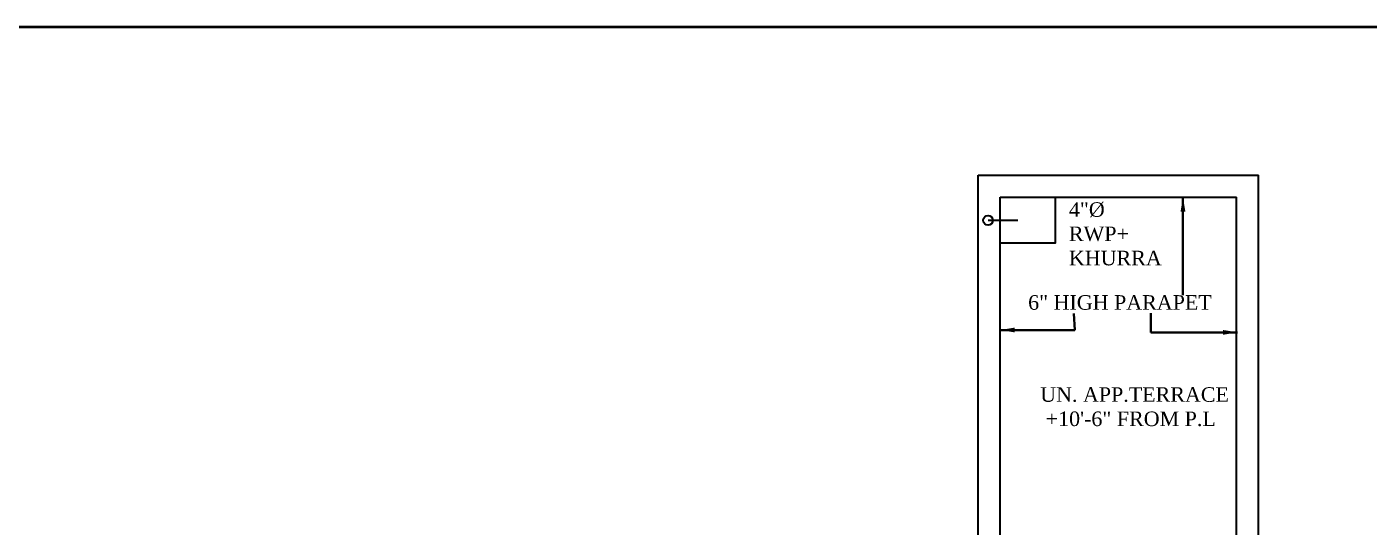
# Model space of a CAD drawing. Header units: feet. Extents: x 37458 to 42412, y -3338 to -325.
# Drawn here: x 38100 to 38653, y -532 to -325 of the extents above; entities that cross this region are included whole.
import ezdxf

# ---------------------------------------------------------------- set-up
doc = ezdxf.new("R2010")
doc.units = ezdxf.units.FT
doc.header["$MEASUREMENT"] = 0
for name, color, linetype, lineweight in [('B WALL', 203, 'Continuous', 25), ('dimensiom', 35, 'Continuous', 25), ('SEAL', 102, 'Continuous', 35), ('Sewer', 30, 'Continuous', 25), ('TEXT', 7, 'Continuous', 30)]:
    doc.layers.add(name, color=color, linetype=linetype, lineweight=lineweight)
doc.styles.add("4''", font='romai___.ttf', dxfattribs={"height": 7})
doc.styles.get("Standard").update_dxf_attribs({"font": 'times.ttf', "height": 6})
doc.dimstyles.new('arrow', dxfattribs={"dimtxt": 6, "dimasz": 4, "dimexe": 3, "dimexo": 6, "dimgap": 0, "dimtad": 1, "dimzin": 3, "dimdsep": 46, "dimlunit": 4, "dimtxsty": 'Standard', "dimblk": 'OBLIQUE', "dimcen": 12, "dimclrd": 7, "dimclre": 256, "dimclrt": 7, "dimadec": 0, "dimazin": 0, "dimtfac": 1, "dimtofl": 0, "dimtmove": 0, "dimatfit": 3, "dimfxl": 3, "dimfxlon": 1, "dimtolj": 1, "dimtzin": 0, "dimlwd": -1, "dimlwe": -1, "dimarcsym": 0})

# ---------------------------------------------------------------- blocks, each defined once
blk = doc.blocks.new('_Oblique')
at = {"layer": 'dimensiom', "color": 0, "lineweight": -2}
blk.add_line((-0.5, -0.5), (0.5, 0.5), dxfattribs=at)

msp = doc.modelspace()

# ---------------------------------------------------------------- linework, layer by layer
at = {"layer": 'B WALL', "ltscale": 0.75}
for p, q in [((38492.1044, -550.0861), (38492.1044, -386.5861)), ((38492.1044, -386.5861), (38607.5494, -386.5861)), ((38607.5494, -586.0861), (38607.5494, -386.5861)), ((38501.1044, -550.0861), (38501.1044, -395.5861)), ((38501.1044, -395.5861), (38598.5494, -395.5861)), ((38598.5494, -586.0861), (38598.5494, -395.5861))]:
    msp.add_line(p, q, dxfattribs=at)
at = {"layer": 'SEAL', "ltscale": 0.75}
msp.add_lwpolyline([(37481.4509, -325.4414), (39330.0528, -325.4414), (39330.0528, -1308.9249), (37481.4509, -1308.9249)], close=True, dxfattribs=at)
at = {"layer": 'Sewer', "ltscale": 0.75}
msp.add_line((38496.1318, -405.1724), (38508.4092, -405.1724), dxfattribs=at)
msp.add_lwpolyline([(38501.1044, -395.5861), (38523.7217, -395.5861), (38523.7217, -414.6165), (38501.1044, -414.6165)], close=True, dxfattribs=at)
msp.add_circle((38496.1318, -405.1724), 2, dxfattribs=at)

# ---------------------------------------------------------------- texts
at = {"layer": 'Sewer', "ltscale": 0.75, "insert": (38529.438, -397.7468), "char_height": 6, "width": 37.275361, "attachment_point": 1, "style": "4''"}
msp.add_mtext('{\\fRomantic|b0|i0|c2|p2;4"%%C RWP+\\PKHURRA}', dxfattribs=at)
at = {"layer": 'TEXT', "ltscale": 0.75, "char_height": 8, "attachment_point": 1}
for s, insert in [('\\A1;{\\H0.75x;6" HIGH PARAPET}', (38512.6402, -436.0527)), ('\\A1;{\\H0.75x;UN. APP.TERRACE\\P +\\H1x;10\'-6" FROM P.L}', (38517.616, -474.0154))]:
    msp.add_mtext(s, dxfattribs=dict(at, insert=insert))

# ---------------------------------------------------------------- leaders
at = {"layer": 'TEXT', "ltscale": 0.75}
for points, override in [([(38576.4664, -395.5861), (38576.4664, -436.0527)], {"dimasz": 6, "dimtad": 0}), ([(38501.1044, -450.4168), (38531.9264, -450.4168), (38531.4133, -443.5706)], {"dimasz": 6, "dimgap": 0, "dimtad": 0}), ([(38598.9555, -451.3884), (38563.161, -451.3884), (38563.161, -443.4767)], {"dimasz": 6, "dimtad": 0})]:
    msp.add_leader(points, dimstyle='arrow', override=override, dxfattribs=at)

doc.saveas('drawing.dxf')
